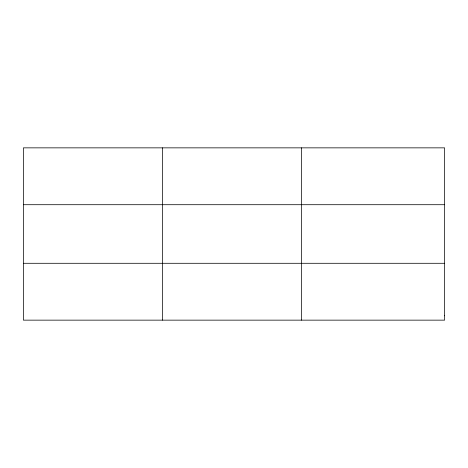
<?xml version="1.0" encoding="UTF-8"?>
<svg xmlns="http://www.w3.org/2000/svg" width="468" height="468" viewBox="0 0 468 468"><rect width="100%" height="100%" fill="white"/><g stroke="black" fill="none" stroke-linecap="round" stroke-linejoin="round"><path stroke-width="0.7" d="M162.396 320.147L162.396 147.853M301.392 320.147L301.392 147.853M23.4 204.709L444.6 204.709M23.4 263.291L444.6 263.291M444.6 315.777L444.6 320.147L23.4 320.147L23.4 147.853L444.6 147.853L444.6 315.777"/></g></svg>
